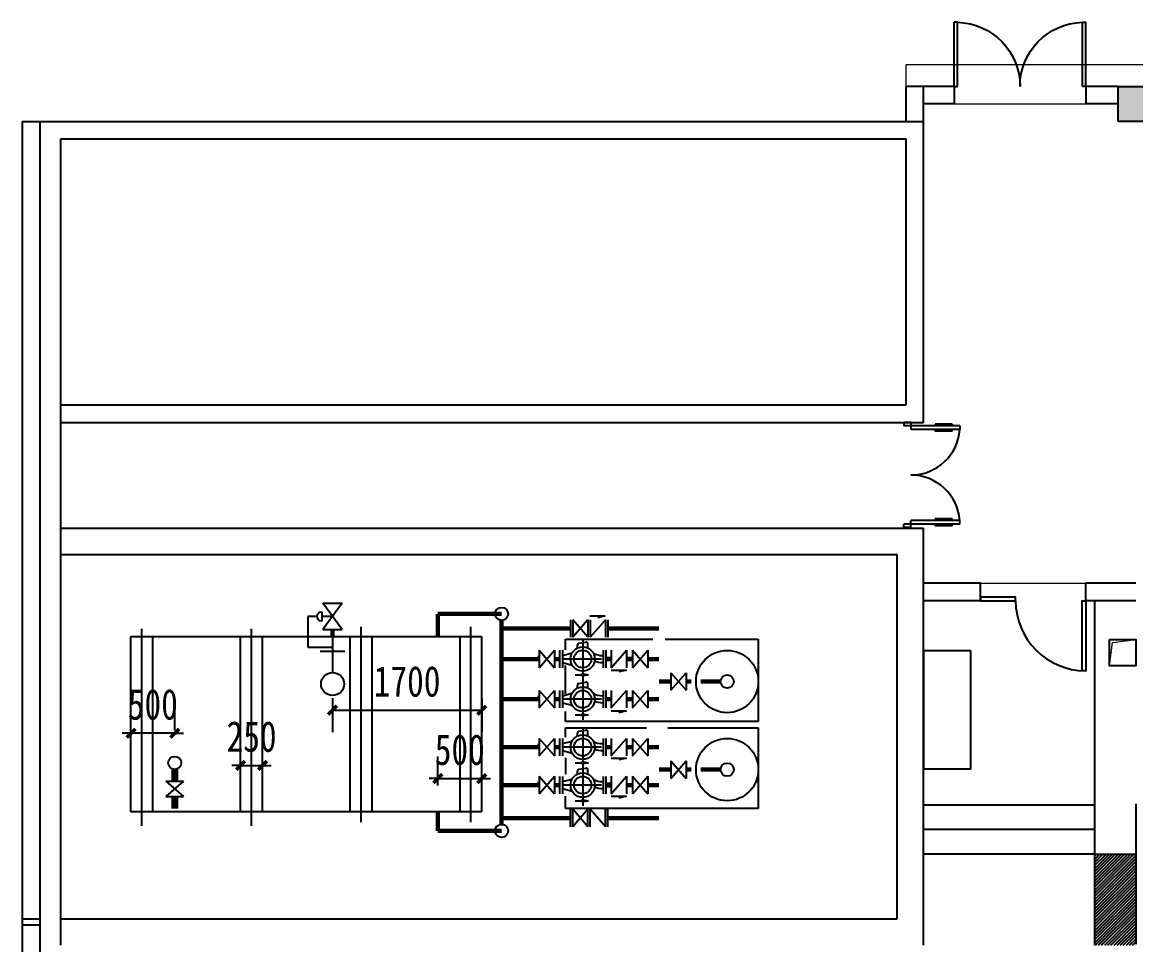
# Model space of a CAD drawing. Header units: millimetres. Extents: x 561810 to 956823, y -438984 to -391712.
# Drawn here: x 817417 to 830117, y -402237 to -391712 of the extents above; entities that cross this region are included whole.
import ezdxf

# ---------------------------------------------------------------- set-up
doc = ezdxf.new("R2010")
doc.units = ezdxf.units.MM
doc.header["$LTSCALE"] = 10
doc.header["$MEASUREMENT"] = 0
doc.linetypes.add('SDCEN9', pattern=[0.88, 0.6, -0.14, 0, -0.14])
doc.layers.get('0').update_dxf_attribs({"linetype": 'CONTINUOUS'})
doc.layers.get('DEFPOINTS').update_dxf_attribs({"color": 1, "linetype": 'CONTINUOUS'})
for name, color, linetype in [('LS19', 3, 'CONTINUOUS'), ('PUB_HATCH', 144, 'CONTINUOUS'), ('WALL', 7, 'CONTINUOUS'), ('WINDOW', 4, 'CONTINUOUS'), ('喷淋', 6, 'CONTINUOUS'), ('填充', 8, 'CONTINUOUS'), ('排水', 3, 'CONTINUOUS'), ('消火栓', 2, 'CONTINUOUS'), ('给水', 1, 'CONTINUOUS')]:
    doc.layers.add(name, color=color, linetype=linetype)
doc.layers.add('细线', color=250, linetype='CONTINUOUS', lineweight=5)
doc.styles.add('-宋体_T3', font='simhei.ttf', dxfattribs={"width": 0.8})
doc.styles.get("Standard").update_dxf_attribs({"font": 'txt.shx', "bigfont": '@@hztxt.shx'})
doc.dimstyles.new('STANDARD&&100', dxfattribs={"dimtxt": 350, "dimasz": 100, "dimexe": 250, "dimexo": 300, "dimgap": 150, "dimtad": 1, "dimdec": 0, "dimzin": 0, "dimdsep": 46, "dimtxsty": '-宋体_T3', "dimblk": 'ARCHTICK', "dimcen": 0.09, "dimadec": 0, "dimazin": 0, "dimtfac": 1, "dimtdec": 0, "dimtix": 1, "dimtmove": 2, "dimatfit": 3, "dimfxl": 0, "dimtolj": 1, "dimtzin": 0, "dimarcsym": 0})

# ---------------------------------------------------------------- blocks, each defined once
blk = doc.blocks.new('_ARCHTICK')
at = {"color": 0, "linetype": 'ByBlock', "const_width": 0.4}
blk.add_lwpolyline([(-0.5, -0.5), (0.5, 0.5)], dxfattribs=at)
blk = doc.blocks.new('*D293')
at = {"layer": 'DEFPOINTS', "color": 0}
for p in [(820157, -400190), (819907, -400576), (820157, -400576)]:
    blk.add_point(p, dxfattribs=at)
at = {"layer": '消火栓', "color": 0, "lineweight": -2}
for p, q in [((819907, -400276), (819907, -399940)), ((820157, -400276), (820157, -399940)), ((819907, -400190), (819807, -400190)), ((819907, -400190), (820157, -400190)), ((820157, -400190), (820257, -400190))]:
    blk.add_line(p, q, dxfattribs=at)
at = {"layer": '消火栓', "color": 0, "lineweight": -2, "xscale": 100, "yscale": 100, "zscale": 100}
blk.add_blockref('_ARCHTICK', (819907, -400190), dxfattribs=at)
at = {"layer": '消火栓', "color": 0, "lineweight": -2, "xscale": 100, "yscale": 100, "zscale": 100, "rotation": 180}
blk.add_blockref('_ARCHTICK', (820157, -400190), dxfattribs=at)
at = {"layer": '消火栓', "color": 0, "insert": (820032, -399863), "char_height": 350, "attachment_point": 5, "style": '-宋体_T3'}
blk.add_mtext('\\A1;250', dxfattribs=at)
blk = doc.blocks.new('SB131')
at = {"layer": 'LS19'}
for p, q in [((-0.118, 0.34), (0.017, 0.367)), ((0.017, 0.313), (-0.118, 0.34)), ((0.159, 0.34), (-0.118, 0.34)), ((0.017, 0.367), (0.017, 0.313)), ((-0.5, -0.188), (-0.5, 0.188)), ((-0.438, -0.188), (-0.438, 0.188)), ((-0.438, 0.075), (-0.423, 0.075)), ((0.438, 0.075), (0.227, 0.131)), ((0.438, -0.188), (0.438, 0.188)), ((0.5, -0.188), (0.5, 0.188)), ((-0.438, -0.075), (-0.423, -0.075)), ((-0.112, -0.237), (-0.112, -0.329)), ((0.113, -0.237), (0.113, -0.304)), ((0.438, -0.075), (0.227, -0.131)), ((0.081, -0.341), (-0.069, -0.366))]:
    blk.add_line(p, q, dxfattribs=at)
at = {"layer": 'LS19', "linetype": 'SDCEN9'}
for p, q in [((0, -0.424), (0, 0.446)), ((-0.407, 0), (0.408, 0))]:
    blk.add_line(p, q, dxfattribs=at)
at = {"layer": 'LS19'}
for radius in [0.263, 0.188]:
    blk.add_circle((0, 0), radius, dxfattribs=at)
for centre, radius, start, end in [((-0.423, -0.316), 0.391, 65.2753, 89.9809), ((-0.423, -0.475), 0.4, 61.3321, 89.9745), ((-0.075, -0.329), 0.0375, 180, 279.4623), ((0.075, -0.304), 0.0375, 279.4623, 0)]:
    blk.add_arc(centre, radius, start, end, dxfattribs=at)
blk.add_solid([(-0.118, 0.34), (0.017, 0.367), (0.017, 0.313)], dxfattribs=at)
at = {"color": 3, "width": 0.8, "flags": 1}
for tag, p in [('TYPE', (-0.295, -1.06)), ('COUNT', (-0.295, -1.492))]:
    blk.add_attdef(tag, p, '', height=0.4, dxfattribs=at)
blk = doc.blocks.new('*D294')
at = {"layer": 'DEFPOINTS', "color": 0}
for p in [(820956, -399124), (822657, -399124), (822657, -399561)]:
    blk.add_point(p, dxfattribs=at)
at = {"layer": '消火栓', "color": 0, "lineweight": -2}
for p, q in [((820956, -399424), (820956, -399811)), ((822657, -399424), (822657, -399811)), ((820956, -399561), (822657, -399561))]:
    blk.add_line(p, q, dxfattribs=at)
at = {"layer": '消火栓', "color": 0, "lineweight": -2, "xscale": 100, "yscale": 100, "zscale": 100, "rotation": 180}
blk.add_blockref('_ARCHTICK', (820956, -399561), dxfattribs=at)
at = {"layer": '消火栓', "color": 0, "lineweight": -2, "xscale": 100, "yscale": 100, "zscale": 100}
blk.add_blockref('_ARCHTICK', (822657, -399561), dxfattribs=at)
at = {"layer": '消火栓', "color": 0, "insert": (821806, -399234), "char_height": 350, "attachment_point": 5, "style": '-宋体_T3'}
blk.add_mtext('\\A1;1700', dxfattribs=at)
blk = doc.blocks.new('*D454')
at = {"layer": 'DEFPOINTS', "color": 0}
for p in [(818657, -399823), (818657, -400087), (819156, -400087, 3025)]:
    blk.add_point(p, dxfattribs=at)
at = {"layer": '消火栓', "color": 0, "lineweight": -2}
for p, q in [((818657, -399787), (818657, -399573)), ((819156, -399787), (819156, -399573)), ((818657, -399823), (818557, -399823)), ((819156, -399823), (818657, -399823)), ((819156, -399823), (819256, -399823))]:
    blk.add_line(p, q, dxfattribs=at)
at = {"layer": '消火栓', "color": 0, "lineweight": -2, "xscale": 100, "yscale": 100, "zscale": 100}
blk.add_blockref('_ARCHTICK', (818657, -399823), dxfattribs=at)
at = {"layer": '消火栓', "color": 0, "lineweight": -2, "xscale": 100, "yscale": 100, "zscale": 100, "rotation": 180}
blk.add_blockref('_ARCHTICK', (819156, -399823), dxfattribs=at)
at = {"layer": '消火栓', "color": 0, "insert": (818906, -399496), "char_height": 350, "attachment_point": 5, "style": '-宋体_T3'}
blk.add_mtext('\\A1;500', dxfattribs=at)
blk = doc.blocks.new('*D455')
at = {"layer": 'DEFPOINTS', "color": 0}
for p in [(822657, -400340), (822157, -400721), (822657, -400721)]:
    blk.add_point(p, dxfattribs=at)
at = {"layer": '消火栓', "color": 0, "lineweight": -2}
for p, q in [((822157, -400421), (822157, -400090)), ((822657, -400421), (822657, -400090)), ((822157, -400340), (822057, -400340)), ((822157, -400340), (822657, -400340)), ((822657, -400340), (822757, -400340))]:
    blk.add_line(p, q, dxfattribs=at)
at = {"layer": '消火栓', "color": 0, "lineweight": -2, "xscale": 100, "yscale": 100, "zscale": 100}
blk.add_blockref('_ARCHTICK', (822157, -400340), dxfattribs=at)
at = {"layer": '消火栓', "color": 0, "lineweight": -2, "xscale": 100, "yscale": 100, "zscale": 100, "rotation": 180}
blk.add_blockref('_ARCHTICK', (822657, -400340), dxfattribs=at)
at = {"layer": '消火栓', "color": 0, "insert": (822407, -400013), "char_height": 350, "attachment_point": 5, "style": '-宋体_T3'}
blk.add_mtext('\\A1;500', dxfattribs=at)
blk = doc.blocks.new('$DORLIB2D$00000011')
for p, q in [((-0.467, 0.471), (-0.467, -0.062)), ((-0.467, 0.471), (-0.433, 0.471)), ((-0.433, 0.471), (-0.433, 0.004)), ((0.433, 0.471), (0.433, 0.004)), ((0.467, 0.471), (0.433, 0.471)), ((0.467, 0.471), (0.467, -0.062)), ((-0.483, 0.396), (-0.483, 0.235)), ((-0.483, 0.396), (-0.467, 0.396)), ((-0.417, 0.396), (-0.433, 0.396)), ((-0.417, 0.396), (-0.417, 0.235)), ((0.417, 0.396), (0.417, 0.235)), ((0.417, 0.396), (0.433, 0.396)), ((0.483, 0.396), (0.467, 0.396)), ((0.483, 0.396), (0.483, 0.235)), ((-0.483, 0.235), (-0.467, 0.235)), ((-0.417, 0.235), (-0.433, 0.235)), ((0.417, 0.235), (0.433, 0.235)), ((0.483, 0.235), (0.467, 0.235)), ((-0.5, 0.004), (-0.433, 0.004)), ((-0.5, 0.004), (-0.5, -0.062)), ((0.5, 0.004), (0.433, 0.004)), ((0.5, 0.004), (0.5, -0.062)), ((-0.5, -0.062), (-0.467, -0.062)), ((0.5, -0.062), (0.467, -0.062))]:
    blk.add_line(p, q)
for centre, start, end in [((-0.467, 0.004), 0, 85.904), ((0.467, 0.004), 94.096, 180)]:
    blk.add_arc(centre, 0.467, start, end)
blk = doc.blocks.new('$DORLIB2D$00000002')
for p, q in [((-0.5, 0), (-0.5, 0.4875)), ((-0.475, 0.4875), (-0.5, 0.4875)), ((-0.475, 0), (-0.475, 0.4875)), ((0.475, 0), (0.475, 0.4875)), ((0.475, 0.4875), (0.5, 0.4875)), ((0.5, 0), (0.5, 0.4875)), ((-0.5, 0), (-0.475, 0)), ((0.5, 0), (0.475, 0))]:
    blk.add_line(p, q)
for centre, start, end in [((-0.4875, 0), 0, 88.53072), ((0.4875, 0), 91.46928, 180)]:
    blk.add_arc(centre, 0.4875, start, end)

msp = doc.modelspace()

# ---------------------------------------------------------------- hatches: boundary and pattern name
h = msp.add_hatch()
h.set_pattern_fill('ANSI31', color=250, scale=200, style=0)
h.set_pattern_definition([(45, (830116.954, -402242.755), (-17.67767, 17.67767), [])])
h.paths.add_polyline_path([(829647, -402242.8), (830117, -402242.8), (830117, -401202.8), (829647, -401202.8)])
at = {"layer": 'PUB_HATCH'}
h = msp.add_hatch(color=256, dxfattribs=at)
h.paths.add_polyline_path([(829917, -392842.8), (829917, -392442.8), (830317, -392442.8), (830317, -392842.8)])
h.paths.add_polyline_path([(841907, -392842.8), (841907, -392442.8), (842307, -392442.8), (842307, -392842.8)])
h.paths.add_polyline_path([(841907, -402742.8), (841907, -402342.8), (842307, -402342.8), (842307, -402742.8)])
h.paths.add_polyline_path([(829917, -402742.8), (829917, -402342.8), (830317, -402342.8), (830317, -402742.8)])

# ---------------------------------------------------------------- linework, layer by layer
at = {"color": 1}
for p, q in [((817617, -401944.8), (817417, -401944.8)), ((817617, -402014.8), (817417, -402014.8))]:
    msp.add_line(p, q, dxfattribs=at)
at = {"layer": 'WALL'}
for p, q in [((827697, -392442.8), (827497, -392442.8)), ((827497, -392842.8), (827497, -392442.8)), ((827697, -392842.8), (827697, -392442.8)), ((828047, -392442.8), (827697, -392442.8)), ((828047, -392442.8), (828047, -392642.8)), ((829917, -392442.8), (829547, -392442.8)), ((829547, -392442.8), (829547, -392642.8)), ((828047, -392642.8), (827697, -392642.8)), ((829917, -392642.8), (829547, -392642.8)), ((817417, -392842.8), (827697, -392842.8)), ((827697, -396277.8), (827697, -392842.8)), ((817857, -393042.8), (827497, -393042.8)), ((817857, -402242.8), (817857, -393042.8)), ((827497, -396077.8), (827497, -393042.8)), ((817857, -396077.8), (827497, -396077.8)), ((817857, -396277.8), (827697, -396277.8)), ((817857, -397482.8), (827697, -397482.8)), ((827697, -402242.8), (827697, -397482.8)), ((817857, -397782.8), (827397, -397782.8)), ((827397, -401942.8), (827397, -397782.8)), ((828347, -398109.9), (827697, -398109.9)), ((828347, -398310.9), (828347, -398109.9)), ((830117, -398109.9), (829547, -398109.9)), ((829547, -398310.9), (829547, -398109.9)), ((828347, -398310.9), (827697, -398310.9)), ((830117, -398310.9), (829547, -398310.9)), ((830117, -400630.3), (830117, -402230.3)), ((817857, -401942.8), (827397, -401942.8))]:
    msp.add_line(p, q, dxfattribs=at)
for points in [[(829917, -392842.8), (829917, -392442.8), (830317, -392442.8), (830317, -392842.8), (829917, -392842.8)], [(829817, -398752.8), (830117, -398752.8), (830117, -399052.8), (829817, -399052.8), (829817, -398752.8)]]:
    msp.add_lwpolyline(points, dxfattribs=at)
at = {"layer": 'WINDOW'}
for p, q in [((817417, -392842.8), (817417, -415002.8)), ((817617, -392842.8), (817617, -414802.8))]:
    msp.add_line(p, q, dxfattribs=at)
for points in [[(828347, -398310.9), (828747, -398310.9), (828747, -398270.9), (828347, -398270.9), (828347, -398310.9)], [(829547, -398310.9), (829547, -399110.9), (829507, -399110.9), (829507, -398310.9), (829547, -398310.9)]]:
    msp.add_lwpolyline(points, dxfattribs=at)
msp.add_arc((829547, -398310.9), 800, 180, 270, dxfattribs=at)
at = {"layer": '喷淋'}
for p, q in [((823892.3, -398484.8, -3025), (824067, -398484.8, -3025)), ((824067, -398484.8, -3025), (823980.9, -398505, -3025)), ((823670.1, -398528.7, -3025), (823670.1, -398728.9, -3025)), ((823869.6, -398728.9, -3025), (823695.1, -398528.7, -3025)), ((823869.6, -398528.7, -3025), (823695.1, -398728.9, -3025)), ((823695.1, -398528.7, -3025), (823695.1, -398728.9, -3025)), ((823869.6, -398528.7, -3025), (823869.6, -398728.9, -3025)), ((823894.6, -398528.7, -3025), (823894.6, -398728.9, -3025)), ((824069, -398528.7, -3025), (823894.6, -398728.9, -3025)), ((824069, -398528.7, -3025), (824069, -398728.9, -3025)), ((824094, -398528.7, -3025), (824094, -398728.9, -3025)), ((823612.3, -398871.2, -3025), (823612.3, -398751.3, -3025)), ((823612.3, -398751.3, -3025), (824609.7, -398751.3, -3025)), ((824748.8, -398751.3, -3025), (824810.8, -398751.3, -3025)), ((824780.4, -398751.3, -3025), (825812.3, -398751.3, -3025)), ((825812.3, -398751.3, -3025), (825812.3, -399688.6, -3025)), ((823312.3, -398876.5, -3025), (823312.3, -399076.8, -3025)), ((823312.3, -399076.8, -3025), (823486.8, -398876.5, -3025)), ((823312.3, -398876.5, -3025), (823486.8, -399076.8, -3025)), ((823486.8, -398876.5, -3025), (823486.8, -399076.8, -3025)), ((824133.9, -399076.8, -3025), (824308.4, -398876.5, -3025)), ((824133.9, -398876.5, -3025), (824133.9, -399076.8, -3025)), ((824308.4, -398876.5, -3025), (824308.4, -399076.8, -3025)), ((824376.3, -399076.8, -3025), (824550.8, -398876.5, -3025)), ((824376.3, -398876.5, -3025), (824550.8, -399076.8, -3025)), ((824376.3, -398876.5, -3025), (824376.3, -399076.8, -3025)), ((824550.8, -398876.5, -3025), (824550.8, -399076.8, -3025)), ((823312.3, -398950.9, -3025), (823294.3, -398950.9, -3025)), ((823612.3, -399372.9, -3025), (823612.3, -399051.3, -3025)), ((824133.2, -399102.4, -3025), (824307.9, -399102.4, -3025)), ((824307.9, -399102.4, -3025), (824221.8, -399122.7, -3025)), ((824813.5, -399333.5, -3025), (824988, -399133.3, -3025)), ((824813.5, -399133.3, -3025), (824813.5, -399333.5, -3025)), ((824813.5, -399133.3, -3025), (824988, -399333.5, -3025)), ((824813.5, -399133.3, -3025), (824813.5, -399333.5, -3025)), ((824813.5, -399333.5, -3025), (824988, -399133.3, -3025)), ((824988, -399133.3, -3025), (824988, -399333.5, -3025)), ((824988, -399133.3, -3025), (824988, -399333.5, -3025)), ((823312.3, -399409.2, -3025), (823294.3, -399409.2, -3025)), ((823312.3, -399335, -3025), (823486.8, -399535.3, -3025)), ((823312.3, -399335, -3025), (823312.3, -399535.3, -3025)), ((823312.3, -399535.3, -3025), (823486.8, -399335, -3025)), ((823486.8, -399335, -3025), (823486.8, -399535.3, -3025)), ((824133.9, -399535, -3025), (824308.4, -399334.7, -3025)), ((824133.9, -399334.7, -3025), (824133.9, -399535, -3025)), ((824308.4, -399334.7, -3025), (824308.4, -399535, -3025)), ((824376.3, -399535, -3025), (824550.8, -399334.7, -3025)), ((824376.3, -399334.7, -3025), (824376.3, -399535, -3025)), ((824376.3, -399334.7, -3025), (824550.8, -399535, -3025)), ((824550.8, -399334.7, -3025), (824550.8, -399535, -3025)), ((823612.3, -399688.6, -3025), (823612.3, -399576.7, -3025)), ((824133.2, -399568.9, -3025), (824307.9, -399568.9, -3025)), ((824307.9, -399568.9, -3025), (824221.8, -399589.2, -3025)), ((825812.3, -399688.6, -3025), (823612.3, -399688.6, -3025))]:
    msp.add_line(p, q, dxfattribs=at)
at = {"layer": '喷淋', "const_width": 50, "elevation": -3025}
for points in [[(823670.1, -398628.8), (822883.9, -398628.8)], [(824094, -398628.8), (824680.7, -398628.8)], [(823312.3, -398976.9), (822883.9, -398976.9)], [(823544.4, -398976.9), (823486.8, -398976.9)], [(824133.9, -398976.6), (824073.9, -398976.6)], [(824308.4, -398976.6), (824376.3, -398976.6)], [(824550.8, -398976.9), (824680.7, -398976.9)], [(824813.5, -399233.4), (824680.7, -399233.4)], [(825049.5, -399233.4), (824988, -399233.4)], [(825381.9, -399233.4), (825153.4, -399233.4)], [(823312.3, -399435.2), (822883.9, -399435.2)], [(823544.4, -399435.2), (823486.8, -399435.2)], [(824133.9, -399434.9), (824073.9, -399434.9)], [(824308.4, -399434.9), (824376.3, -399434.9)], [(824550.8, -399435.2), (824680.7, -399435.2)]]:
    msp.add_lwpolyline(points, dxfattribs=at)
at = {"layer": '喷淋'}
for radius in [355.4, 75]:
    msp.add_circle((825456.9, -399233.4, -3025), radius, dxfattribs=at)
at = {"layer": '填充', "color": 142, "ltscale": 0.01}
for p, q in [((829647, -398310.9), (829647, -401202.8)), ((829647, -400642.8), (827697, -400642.8)), ((829647, -400922.8), (827697, -400922.8)), ((829647, -401202.8), (827697, -401202.8)), ((829647, -401202.8), (829647, -402242.8)), ((829647, -401202.8), (830117, -401202.8))]:
    msp.add_line(p, q, dxfattribs=at)
msp.add_lwpolyline([(828237.2, -398883), (827697, -398883), (827697, -400228), (828237.2, -400228)], close=True, dxfattribs=at)
at = {"layer": '排水'}
for p, q in [((819256.3, -400371.6, 3025), (819056, -400546, 3025)), ((819056, -400371.6, 3025), (819256.3, -400371.6, 3025)), ((819056, -400371.6, 3025), (819256.3, -400546, 3025)), ((819056, -400546, 3025), (819256.3, -400546, 3025))]:
    msp.add_line(p, q, dxfattribs=at)
at = {"layer": '排水', "const_width": 80, "elevation": 3025}
for points in [[(819156.2, -400235.3), (819156.2, -400371.6)], [(819156.2, -400546), (819156.2, -400682.3)]]:
    msp.add_lwpolyline(points, dxfattribs=at)
at = {"layer": '排水'}
msp.add_circle((819156.2, -400161.2, 3025), 74.1, dxfattribs=at)
at = {"layer": '消火栓'}
for p, q in [((818781.5, -400878.8), (818781.5, -398631.7)), ((820031.5, -400878.8), (820031.5, -398631.7)), ((821281.5, -400837.3), (821281.5, -398608.2)), ((822531.5, -400837.3), (822531.5, -398608.2)), ((818656.5, -398721.1), (822656.5, -398721.1)), ((818656.5, -400721.1), (818656.5, -398721.1)), ((818906.5, -400721.1), (818906.5, -398721.1)), ((819906.5, -400721.1), (819906.5, -398721.1)), ((820156.5, -400721.1), (820156.5, -398721.1)), ((821156.5, -400721.1), (821156.5, -398721.1)), ((821406.5, -400721.1), (821406.5, -398721.1)), ((822406.5, -398721.1), (822406.5, -400721.1)), ((822656.5, -398721.1), (822656.5, -400721.1)), ((823612.3, -399869.4, -3025), (823612.3, -399763.5, -3025)), ((823612.3, -399763.5, -3025), (824538, -399763.5, -3025)), ((824780.4, -399763.5, -3025), (825812.3, -399763.5, -3025)), ((825812.3, -399763.5, -3025), (825812.3, -400681.7, -3025)), ((823312.3, -399881.7, -3025), (823312.3, -400082, -3025)), ((823312.3, -400082, -3025), (823486.8, -399881.7, -3025)), ((823312.3, -399881.7, -3025), (823486.8, -400082, -3025)), ((823486.8, -399881.7, -3025), (823486.8, -400082, -3025)), ((824133.9, -400082, -3025), (824308.4, -399881.7, -3025)), ((824133.9, -399881.7, -3025), (824133.9, -400082, -3025)), ((824308.4, -399881.7, -3025), (824308.4, -400082, -3025)), ((824376.3, -399881.7, -3025), (824550.8, -400082, -3025)), ((824376.3, -400082, -3025), (824550.8, -399881.7, -3025)), ((824376.3, -399881.7, -3025), (824376.3, -400082, -3025)), ((824550.8, -399881.7, -3025), (824550.8, -400082, -3025)), ((823312.3, -399956.1, -3025), (823294.3, -399956.1, -3025)), ((823612.3, -400103.2, -3025), (823612.3, -400292.1, -3025)), ((824133.2, -400107.6, -3025), (824307.9, -400107.6, -3025)), ((824307.9, -400107.6, -3025), (824221.8, -400127.9, -3025)), ((824813.5, -400138.5, -3025), (824813.5, -400338.8, -3025)), ((824813.5, -400338.8, -3025), (824988, -400138.5, -3025)), ((824813.5, -400138.5, -3025), (824988, -400338.8, -3025)), ((824813.5, -400338.8, -3025), (824988, -400138.5, -3025)), ((824813.5, -400138.5, -3025), (824813.5, -400338.8, -3025)), ((824988, -400138.5, -3025), (824988, -400338.8, -3025)), ((824988, -400138.5, -3025), (824988, -400338.8, -3025)), ((823312.3, -400389.1, -3025), (823294.3, -400389.1, -3025)), ((823312.3, -400314.9, -3025), (823486.8, -400515.2, -3025)), ((823312.3, -400515.2, -3025), (823486.8, -400314.9, -3025)), ((823312.3, -400314.9, -3025), (823312.3, -400515.2, -3025)), ((823486.8, -400314.9, -3025), (823486.8, -400515.2, -3025)), ((824133.9, -400314.6, -3025), (824133.9, -400514.9, -3025)), ((824133.9, -400514.9, -3025), (824308.4, -400314.6, -3025)), ((824308.4, -400314.6, -3025), (824308.4, -400514.9, -3025)), ((824376.3, -400314.6, -3025), (824376.3, -400514.9, -3025)), ((824376.3, -400514.9, -3025), (824550.8, -400314.6, -3025)), ((824376.3, -400314.6, -3025), (824550.8, -400514.9, -3025)), ((824550.8, -400314.6, -3025), (824550.8, -400514.9, -3025)), ((823612.3, -400681.7, -3025), (823612.3, -400540.5, -3025)), ((824133.2, -400542.4, -3025), (824307.9, -400542.4, -3025)), ((824307.9, -400542.4, -3025), (824221.8, -400562.7, -3025)), ((825812.3, -400681.7, -3025), (823612.3, -400681.7, -3025)), ((822656.5, -400721.1), (818656.5, -400721.1)), ((823670.1, -400891.3, -3025), (823670.1, -400691, -3025)), ((823869.6, -400691, -3025), (823695.1, -400891.3, -3025)), ((823695.1, -400891.3, -3025), (823695.1, -400691, -3025)), ((823869.6, -400891.3, -3025), (823695.1, -400691, -3025)), ((823869.6, -400891.3, -3025), (823869.6, -400691, -3025)), ((823894.6, -400891.3, -3025), (823894.6, -400691, -3025)), ((824069, -400891.3, -3025), (823894.6, -400691, -3025)), ((824069, -400891.3, -3025), (824069, -400691, -3025)), ((824094, -400891.3, -3025), (824094, -400691, -3025))]:
    msp.add_line(p, q, dxfattribs=at)
at = {"layer": '消火栓', "const_width": 50}
for points in [[(822883.9, -398461.7), (822156.7, -398461.7)], [(822156.7, -398721.1), (822156.7, -398461.7)], [(822156.7, -400721.1), (822156.7, -400937.6)], [(822883.9, -400937.6), (822156.7, -400937.6)]]:
    msp.add_lwpolyline(points, dxfattribs=at)
at = {"layer": '消火栓', "elevation": -3025}
for points, const_width in [([(822883.9, -398535.9), (822883.9, -400863.4)], 50), ([(823312.3, -399982.1), (822883.9, -399982.1)], 50), ([(823544.4, -399982.1), (823486.8, -399982.1)], 50), ([(824133.9, -399981.9), (824073.9, -399981.9)], 50), ([(824308.4, -399981.9), (824376.3, -399981.9)], 50), ([(824550.8, -399982.1), (824680.7, -399982.1)], 50), ([(824813.5, -400238.6), (824680.7, -400238.6)], 50), ([(825049.5, -400238.6), (824988, -400238.6)], 50), ([(825381.9, -400238.6), (825153.4, -400238.6)], 50), ([(823312.3, -400415.1), (822883.9, -400415.1)], 50), ([(823544.4, -400415.1), (823486.8, -400415.1)], 50), ([(824133.9, -400414.8), (824073.9, -400414.8)], 60), ([(824308.4, -400414.8), (824376.3, -400414.8)], 50), ([(824550.8, -400415.1), (824680.7, -400415.1)], 50), ([(823670.1, -400791.1), (822883.9, -400791.1)], 50), ([(824094, -400791.1), (824680.7, -400791.1)], 50)]:
    msp.add_lwpolyline(points, dxfattribs=dict(at, const_width=const_width))
at = {"layer": '消火栓'}
for centre, radius in [((822883.9, -398461.7), 74.1), ((825456.9, -400238.6, -3025), 355.4), ((825456.9, -400238.6, -3025), 75), ((822883.9, -400937.6), 74.1)]:
    msp.add_circle(centre, radius, dxfattribs=at)
at = {"layer": '细线', "color": 250, "lineweight": 5}
for p, q in [((827497, -392192.8), (844737, -392192.8)), ((827497, -392442.8), (827497, -392192.8)), ((828047, -392642.8), (829547, -392642.8)), ((828347, -398109.9), (829547, -398109.9)), ((829852.4, -398789.8), (830117, -398752.8)), ((829817, -399052.8), (829852.4, -398789.8))]:
    msp.add_line(p, q, dxfattribs=at)
at = {"layer": '给水'}
for p, q in [((821065.8, -398640.5), (820846.9, -398341.1)), ((821065.8, -398341.1), (820846.9, -398640.5)), ((820846.9, -398341.1), (821065.8, -398341.1)), ((820674.8, -398490.8), (820674.8, -398839.9)), ((820780.1, -398490.8), (820674.8, -398490.8)), ((820832.7, -398438.2), (820832.7, -398543.5)), ((820956.4, -398490.8), (820832.8, -398490.8)), ((820846.9, -398640.5), (821065.8, -398640.5)), ((820956.4, -398721.1), (820956.4, -399130.2)), ((820674.8, -398839.9), (820956.4, -398839.9)), ((821097.8, -398889.3), (820815, -398889.3))]:
    msp.add_line(p, q, dxfattribs=at)
at = {"layer": '给水', "const_width": 50}
msp.add_lwpolyline([(820956.4, -398721.1), (820956.4, -398640.5)], dxfattribs=at)
at = {"layer": '给水'}
msp.add_circle((820956.4, -399261.6), 131.4, dxfattribs=at)
at = {"layer": '给水', "extrusion": (0, 0, -1)}
msp.add_ellipse((820832.7, -398490.8), major_axis=(37.2, 37.2), ratio=1, start_param=2.3561945, end_param=5.4977871, dxfattribs=at)

# ---------------------------------------------------------------- block references
at = {"layer": 'WINDOW', "xscale": -1500, "yscale": 1500, "zscale": -1500, "rotation": 359.9999999999978}
msp.add_blockref('$DORLIB2D$00000002', (828797, -392442.8), dxfattribs=at)
at = {"layer": 'WINDOW', "linetype": 'Continuous', "xscale": 1200, "yscale": 1200, "zscale": 1200, "rotation": 270.0000000031961}
msp.add_blockref('$DORLIB2D$00000011', (827547, -396877.8), dxfattribs=at)
at = {"layer": '喷淋', "xscale": 529.5522554786876, "yscale": 529.5522554786876, "zscale": 529.5522554784001, "rotation": 180}
for p in [(823809.1, -398976.6, -3025), (823809.1, -399435.2, -3025)]:
    msp.add_blockref('SB131', p, dxfattribs=at)
at = {"layer": '消火栓', "xscale": 529.5522554786876, "yscale": 529.5522554786876, "zscale": 529.5522554784001, "rotation": 180}
for p in [(823809.1, -399981.9, -3025), (823809.1, -400415.1, -3025)]:
    msp.add_blockref('SB131', p, dxfattribs=at)

# ---------------------------------------------------------------- dimensions: what is measured, and where the dimension line sits
at = {"layer": '消火栓'}
for base, p1, p2, picture, middle in [((822656.5, -399561), (820956.4, -399124.3), (822656.5, -399124.3), '*D294', (821806.4, -399234)), ((818656.5, -399822.5), (819156.2, -400087, 3025), (818656.5, -400087), '*D454', (818906.4, -399495.6)), ((820156.5, -400189.6), (819906.5, -400575.8), (820156.5, -400575.8), '*D293', (820031.5, -399862.6)), ((822656.5, -400340.3), (822156.7, -400721.1), (822656.5, -400721.1), '*D455', (822406.6, -400013.4))]:
    dim = msp.add_linear_dim(base=base, p1=p1, p2=p2, dimstyle='STANDARD&&100', dxfattribs=at)
    dim.commit()
    dim.dimension.update_dxf_attribs({"geometry": picture, "text_midpoint": middle})

doc.saveas('drawing.dxf')
